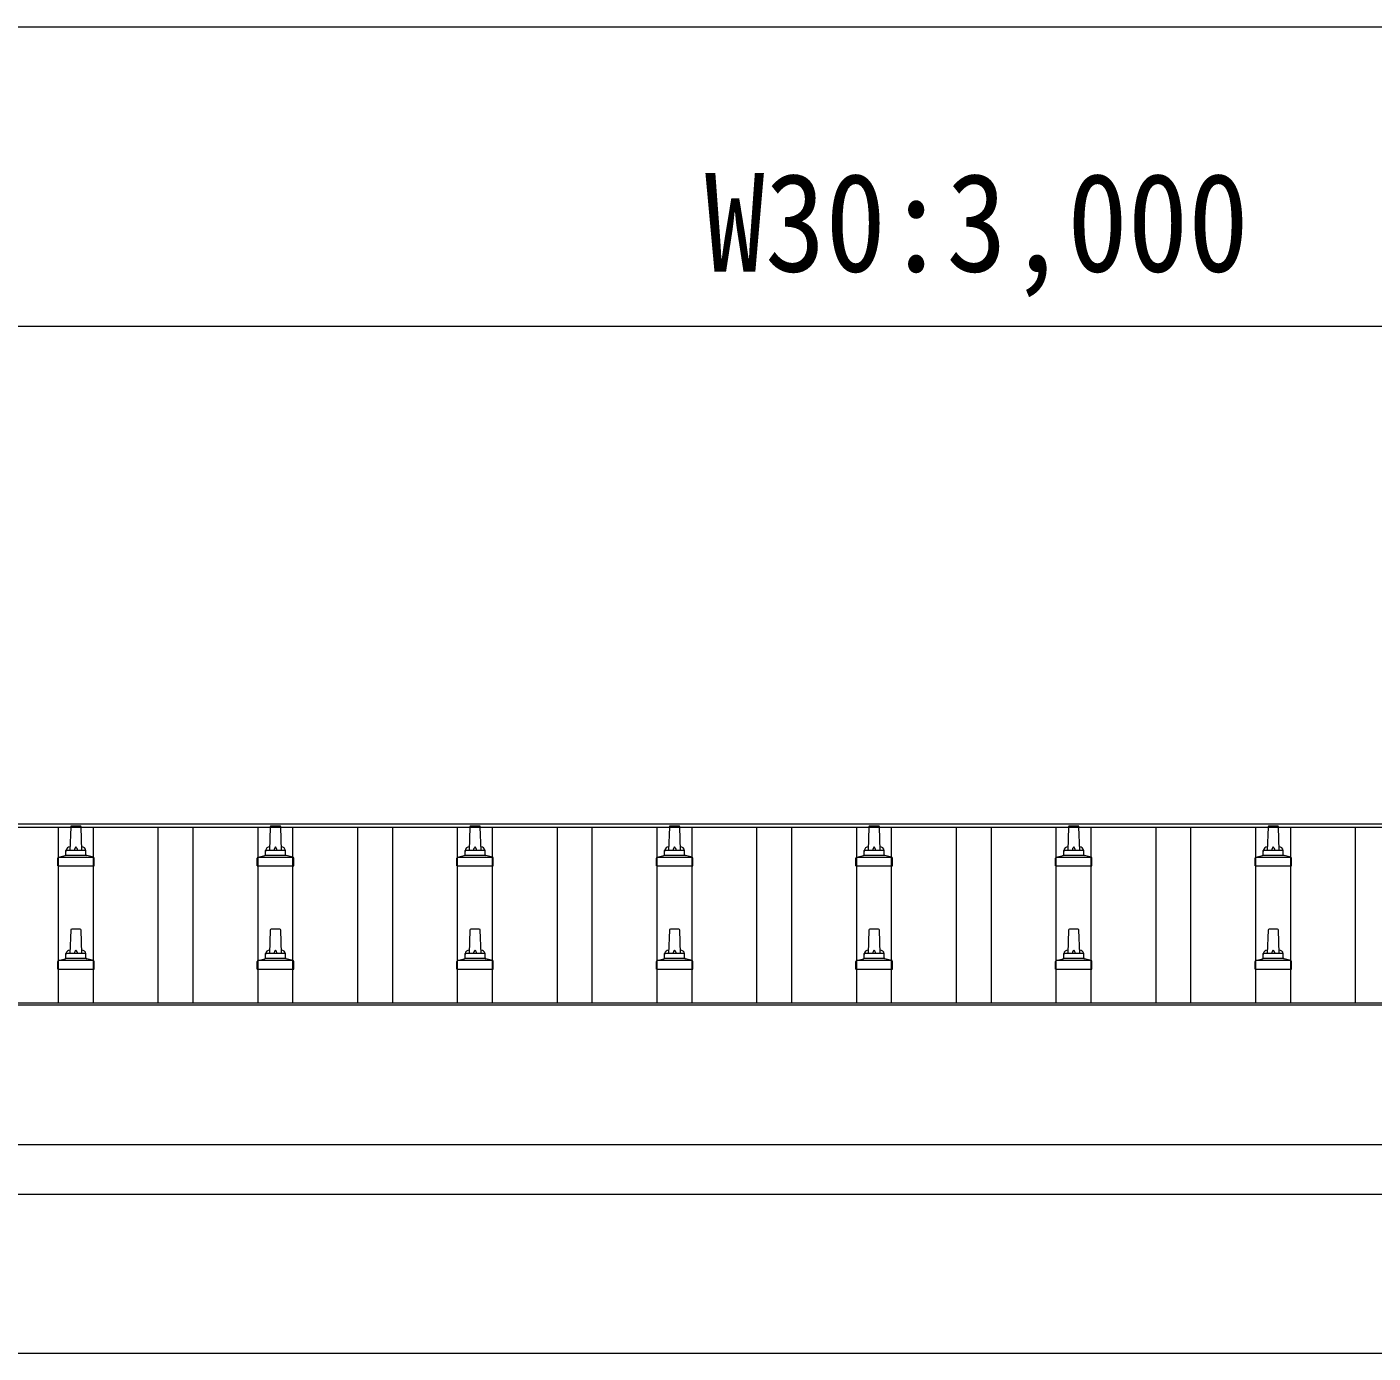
# Model space of a CAD drawing. Units: millimetres at full size, sheet at 1:50; details may follow other scales. Extents: x -14053 to 14053, y -9700 to 9700.
# Drawn here: x -5174 to -3824, y 3325 to 4654 of the extents above; entities that cross this region are included whole.
import ezdxf
from ezdxf.enums import TextEntityAlignment as Align

# ---------------------------------------------------------------- set-up
doc = ezdxf.new("R2010")
doc.units = ezdxf.units.MM
doc.header["$LTSCALE"] = 50
for name, color, linetype, lineweight in [('0-2_建具', 4, 'Continuous', 9), ('0-6_手摺', 5, 'Continuous', 5), ('E-8_ﾚｲﾔ232', 6, 'Continuous', 9)]:
    doc.layers.add(name, color=color, linetype=linetype, lineweight=lineweight)
doc.styles.add('ＭＳ ゴシック', font='')
doc.styles.get('ＭＳ ゴシック').set_extended_font_data('MS Gothic')

msp = doc.modelspace()

# ---------------------------------------------------------------- linework, layer by layer
at = {"layer": '0-2_建具'}
for p, q in [((-2701.46, 3851.41), (-5724.46, 3851.41)), ((-2701.46, 3855), (-5701.96, 3855)), ((-5141.96, 3675.39), (-5141.96, 3851.41)), ((-5106.96, 3675.39), (-5106.96, 3851.41)), ((-5041.96, 3675.39), (-5041.96, 3851.41)), ((-5006.96, 3675.39), (-5006.96, 3851.41)), ((-4941.96, 3675.39), (-4941.96, 3851.41)), ((-4906.96, 3675.39), (-4906.96, 3851.41)), ((-4841.96, 3675.39), (-4841.96, 3851.41)), ((-4806.96, 3675.39), (-4806.96, 3851.41)), ((-4741.96, 3675.39), (-4741.96, 3851.41)), ((-4706.96, 3675.39), (-4706.96, 3851.41)), ((-4641.96, 3675.39), (-4641.96, 3851.41)), ((-4606.96, 3675.39), (-4606.96, 3851.41)), ((-4541.96, 3675.39), (-4541.96, 3851.41)), ((-4506.96, 3675.39), (-4506.96, 3851.41)), ((-4441.96, 3675.39), (-4441.96, 3851.41)), ((-4406.96, 3675.39), (-4406.96, 3851.41)), ((-4341.96, 3675.39), (-4341.96, 3851.41)), ((-4306.96, 3675.39), (-4306.96, 3851.41)), ((-4241.96, 3675.39), (-4241.96, 3851.41)), ((-4206.96, 3675.39), (-4206.96, 3851.41)), ((-4141.96, 3675.39), (-4141.96, 3851.41)), ((-4106.96, 3675.39), (-4106.96, 3851.41)), ((-4041.96, 3675.39), (-4041.96, 3851.41)), ((-4006.96, 3675.39), (-4006.96, 3851.41)), ((-3941.96, 3675.39), (-3941.96, 3851.41)), ((-3906.96, 3675.39), (-3906.96, 3851.41)), ((-3841.96, 3675.39), (-3841.96, 3851.41)), ((-2703.46, 3673.5), (-5745.46, 3673.5)), ((-2703.46, 3675.39), (-5701.96, 3675.39)), ((-5701.96, 3533.61), (-2703.46, 3533.61)), ((-2703.46, 3483.79), (-5701.96, 3483.79)), ((-5709.46, 3324.69), (-2820.13, 3324.69))]:
    msp.add_line(p, q, dxfattribs=at)
at = {"layer": '0-6_手摺'}
for p, q in [((-5129.73, 3852), (-5130.46, 3828.48)), ((-5120.19, 3852.98), (-5128.73, 3852.98)), ((-5118.46, 3828.48), (-5119.19, 3852)), ((-4929.73, 3852), (-4930.46, 3828.48)), ((-4920.19, 3852.98), (-4928.73, 3852.98)), ((-4918.46, 3828.48), (-4919.19, 3852)), ((-4729.73, 3852), (-4730.46, 3828.48)), ((-4720.19, 3852.98), (-4728.73, 3852.98)), ((-4718.46, 3828.48), (-4719.19, 3852)), ((-4529.73, 3852), (-4530.46, 3828.48)), ((-4520.19, 3852.98), (-4528.73, 3852.98)), ((-4518.46, 3828.48), (-4519.19, 3852)), ((-4329.73, 3852), (-4330.46, 3828.48)), ((-4320.19, 3852.98), (-4328.73, 3852.98)), ((-4318.46, 3828.48), (-4319.19, 3852)), ((-4129.73, 3852), (-4130.46, 3828.48)), ((-4120.19, 3852.98), (-4128.73, 3852.98)), ((-4118.46, 3828.48), (-4119.19, 3852)), ((-3929.73, 3852), (-3930.46, 3828.48)), ((-3920.19, 3852.98), (-3928.73, 3852.98)), ((-3918.46, 3828.48), (-3919.19, 3852)), ((-5142.71, 3812.98), (-5142.71, 3820.69)), ((-5106.59, 3821.48), (-5142.33, 3821.48)), ((-5141.94, 3821.67), (-5135.22, 3823.3)), ((-5114.08, 3823.48), (-5134.84, 3823.48)), ((-5134.46, 3824.27), (-5134.46, 3828.48)), ((-5115.46, 3828.48), (-5133.46, 3828.48)), ((-5114.46, 3824.27), (-5114.46, 3828.48)), ((-5106.97, 3821.67), (-5113.69, 3823.3)), ((-5106.21, 3812.98), (-5106.21, 3820.69)), ((-4942.71, 3812.98), (-4942.71, 3820.69)), ((-4906.59, 3821.48), (-4942.33, 3821.48)), ((-4941.94, 3821.67), (-4935.22, 3823.3)), ((-4914.08, 3823.48), (-4934.84, 3823.48)), ((-4934.46, 3824.27), (-4934.46, 3828.48)), ((-4915.46, 3828.48), (-4933.46, 3828.48)), ((-4914.46, 3824.27), (-4914.46, 3828.48)), ((-4906.97, 3821.67), (-4913.69, 3823.3)), ((-4906.21, 3812.98), (-4906.21, 3820.69)), ((-4742.71, 3812.98), (-4742.71, 3820.69)), ((-4706.59, 3821.48), (-4742.33, 3821.48)), ((-4741.94, 3821.67), (-4735.22, 3823.3)), ((-4714.08, 3823.48), (-4734.84, 3823.48)), ((-4734.46, 3824.27), (-4734.46, 3828.48)), ((-4715.46, 3828.48), (-4733.46, 3828.48)), ((-4714.46, 3824.27), (-4714.46, 3828.48)), ((-4706.97, 3821.67), (-4713.69, 3823.3)), ((-4706.21, 3812.98), (-4706.21, 3820.69)), ((-4542.71, 3812.98), (-4542.71, 3820.69)), ((-4506.59, 3821.48), (-4542.33, 3821.48)), ((-4541.94, 3821.67), (-4535.22, 3823.3)), ((-4514.08, 3823.48), (-4534.84, 3823.48)), ((-4534.46, 3824.27), (-4534.46, 3828.48)), ((-4515.46, 3828.48), (-4533.46, 3828.48)), ((-4514.46, 3824.27), (-4514.46, 3828.48)), ((-4506.97, 3821.67), (-4513.69, 3823.3)), ((-4506.21, 3812.98), (-4506.21, 3820.69)), ((-4342.71, 3812.98), (-4342.71, 3820.69)), ((-4306.59, 3821.48), (-4342.33, 3821.48)), ((-4341.94, 3821.67), (-4335.22, 3823.3)), ((-4314.08, 3823.48), (-4334.84, 3823.48)), ((-4334.46, 3824.27), (-4334.46, 3828.48)), ((-4315.46, 3828.48), (-4333.46, 3828.48)), ((-4314.46, 3824.27), (-4314.46, 3828.48)), ((-4306.97, 3821.67), (-4313.69, 3823.3)), ((-4306.21, 3812.98), (-4306.21, 3820.69)), ((-4142.71, 3812.98), (-4142.71, 3820.69)), ((-4106.59, 3821.48), (-4142.33, 3821.48)), ((-4141.94, 3821.67), (-4135.22, 3823.3)), ((-4114.08, 3823.48), (-4134.84, 3823.48)), ((-4134.46, 3824.27), (-4134.46, 3828.48)), ((-4115.46, 3828.48), (-4133.46, 3828.48)), ((-4114.46, 3824.27), (-4114.46, 3828.48)), ((-4106.97, 3821.67), (-4113.69, 3823.3)), ((-4106.21, 3812.98), (-4106.21, 3820.69)), ((-3942.71, 3812.98), (-3942.71, 3820.69)), ((-3906.59, 3821.48), (-3942.33, 3821.48)), ((-3941.94, 3821.67), (-3935.22, 3823.3)), ((-3914.08, 3823.48), (-3934.84, 3823.48)), ((-3934.46, 3824.27), (-3934.46, 3828.48)), ((-3915.46, 3828.48), (-3933.46, 3828.48)), ((-3914.46, 3824.27), (-3914.46, 3828.48)), ((-3906.97, 3821.67), (-3913.69, 3823.3)), ((-3906.21, 3812.98), (-3906.21, 3820.69)), ((-5142.71, 3812.98), (-5106.21, 3812.98)), ((-4942.71, 3812.98), (-4906.21, 3812.98)), ((-4742.71, 3812.98), (-4706.21, 3812.98)), ((-4542.71, 3812.98), (-4506.21, 3812.98)), ((-4342.71, 3812.98), (-4306.21, 3812.98)), ((-4142.71, 3812.98), (-4106.21, 3812.98)), ((-3942.71, 3812.98), (-3906.21, 3812.98)), ((-5129.73, 3748.67), (-5130.46, 3725.15)), ((-5120.19, 3749.65), (-5128.73, 3749.65)), ((-5118.46, 3725.15), (-5119.19, 3748.67)), ((-4929.73, 3748.67), (-4930.46, 3725.15)), ((-4920.19, 3749.65), (-4928.73, 3749.65)), ((-4918.46, 3725.15), (-4919.19, 3748.67)), ((-4729.73, 3748.67), (-4730.46, 3725.15)), ((-4720.19, 3749.65), (-4728.73, 3749.65)), ((-4718.46, 3725.15), (-4719.19, 3748.67)), ((-4529.73, 3748.67), (-4530.46, 3725.15)), ((-4520.19, 3749.65), (-4528.73, 3749.65)), ((-4518.46, 3725.15), (-4519.19, 3748.67)), ((-4329.73, 3748.67), (-4330.46, 3725.15)), ((-4320.19, 3749.65), (-4328.73, 3749.65)), ((-4318.46, 3725.15), (-4319.19, 3748.67)), ((-4129.73, 3748.67), (-4130.46, 3725.15)), ((-4120.19, 3749.65), (-4128.73, 3749.65)), ((-4118.46, 3725.15), (-4119.19, 3748.67)), ((-3929.73, 3748.67), (-3930.46, 3725.15)), ((-3920.19, 3749.65), (-3928.73, 3749.65)), ((-3918.46, 3725.15), (-3919.19, 3748.67)), ((-5134.46, 3720.93), (-5134.46, 3725.15)), ((-5115.46, 3725.15), (-5133.46, 3725.15)), ((-5114.46, 3720.93), (-5114.46, 3725.15)), ((-4934.46, 3720.93), (-4934.46, 3725.15)), ((-4915.46, 3725.15), (-4933.46, 3725.15)), ((-4914.46, 3720.93), (-4914.46, 3725.15)), ((-4734.46, 3720.93), (-4734.46, 3725.15)), ((-4715.46, 3725.15), (-4733.46, 3725.15)), ((-4714.46, 3720.93), (-4714.46, 3725.15)), ((-4534.46, 3720.93), (-4534.46, 3725.15)), ((-4515.46, 3725.15), (-4533.46, 3725.15)), ((-4514.46, 3720.93), (-4514.46, 3725.15)), ((-4334.46, 3720.93), (-4334.46, 3725.15)), ((-4315.46, 3725.15), (-4333.46, 3725.15)), ((-4314.46, 3720.93), (-4314.46, 3725.15)), ((-4134.46, 3720.93), (-4134.46, 3725.15)), ((-4115.46, 3725.15), (-4133.46, 3725.15)), ((-4114.46, 3720.93), (-4114.46, 3725.15)), ((-3934.46, 3720.93), (-3934.46, 3725.15)), ((-3915.46, 3725.15), (-3933.46, 3725.15)), ((-3914.46, 3720.93), (-3914.46, 3725.15)), ((-5142.71, 3709.65), (-5142.71, 3717.36)), ((-5106.59, 3718.15), (-5142.33, 3718.15)), ((-5141.94, 3718.33), (-5135.22, 3719.96)), ((-5114.08, 3720.15), (-5134.84, 3720.15)), ((-5106.97, 3718.33), (-5113.69, 3719.96)), ((-5106.21, 3709.65), (-5106.21, 3717.36)), ((-4942.71, 3709.65), (-4942.71, 3717.36)), ((-4906.59, 3718.15), (-4942.33, 3718.15)), ((-4941.94, 3718.33), (-4935.22, 3719.96)), ((-4914.08, 3720.15), (-4934.84, 3720.15)), ((-4906.97, 3718.33), (-4913.69, 3719.96)), ((-4906.21, 3709.65), (-4906.21, 3717.36)), ((-4742.71, 3709.65), (-4742.71, 3717.36)), ((-4706.59, 3718.15), (-4742.33, 3718.15)), ((-4741.94, 3718.33), (-4735.22, 3719.96)), ((-4714.08, 3720.15), (-4734.84, 3720.15)), ((-4706.97, 3718.33), (-4713.69, 3719.96)), ((-4706.21, 3709.65), (-4706.21, 3717.36)), ((-4542.71, 3709.65), (-4542.71, 3717.36)), ((-4506.59, 3718.15), (-4542.33, 3718.15)), ((-4541.94, 3718.33), (-4535.22, 3719.96)), ((-4514.08, 3720.15), (-4534.84, 3720.15)), ((-4506.97, 3718.33), (-4513.69, 3719.96)), ((-4506.21, 3709.65), (-4506.21, 3717.36)), ((-4342.71, 3709.65), (-4342.71, 3717.36)), ((-4306.59, 3718.15), (-4342.33, 3718.15)), ((-4341.94, 3718.33), (-4335.22, 3719.96)), ((-4314.08, 3720.15), (-4334.84, 3720.15)), ((-4306.97, 3718.33), (-4313.69, 3719.96)), ((-4306.21, 3709.65), (-4306.21, 3717.36)), ((-4142.71, 3709.65), (-4142.71, 3717.36)), ((-4106.59, 3718.15), (-4142.33, 3718.15)), ((-4141.94, 3718.33), (-4135.22, 3719.96)), ((-4114.08, 3720.15), (-4134.84, 3720.15)), ((-4106.97, 3718.33), (-4113.69, 3719.96)), ((-4106.21, 3709.65), (-4106.21, 3717.36)), ((-3942.71, 3709.65), (-3942.71, 3717.36)), ((-3906.59, 3718.15), (-3942.33, 3718.15)), ((-3941.94, 3718.33), (-3935.22, 3719.96)), ((-3914.08, 3720.15), (-3934.84, 3720.15)), ((-3906.97, 3718.33), (-3913.69, 3719.96)), ((-3906.21, 3709.65), (-3906.21, 3717.36)), ((-5142.71, 3709.65), (-5106.21, 3709.65)), ((-4942.71, 3709.65), (-4906.21, 3709.65)), ((-4742.71, 3709.65), (-4706.21, 3709.65)), ((-4542.71, 3709.65), (-4506.21, 3709.65)), ((-4342.71, 3709.65), (-4306.21, 3709.65)), ((-4142.71, 3709.65), (-4106.21, 3709.65)), ((-3942.71, 3709.65), (-3906.21, 3709.65))]:
    msp.add_line(p, q, dxfattribs=at)
for centre, radius, start, end in [((-5128.73, 3851.98), 1, 90, 178.60509), ((-5120.19, 3851.98), 1, 1.39491, 90), ((-4928.73, 3851.98), 1, 90, 178.60509), ((-4920.19, 3851.98), 1, 1.39491, 90), ((-4728.73, 3851.98), 1, 90, 178.60509), ((-4720.19, 3851.98), 1, 1.39491, 90), ((-4528.73, 3851.98), 1, 90, 178.60509), ((-4520.19, 3851.98), 1, 1.39491, 90), ((-4328.73, 3851.98), 1, 90, 178.60509), ((-4320.19, 3851.98), 1, 1.39491, 90), ((-4128.73, 3851.98), 1, 90, 178.60509), ((-4120.19, 3851.98), 1, 1.39491, 90), ((-3928.73, 3851.98), 1, 90, 178.60509), ((-3920.19, 3851.98), 1, 1.39491, 90), ((-5130.37, 3827.85), 4.13, 90, 171.17633), ((-5121.13, 3828.48), 4.83, 133.60282, 180), ((-5127.79, 3828.48), 4.83, 0, 46.39718), ((-5118.54, 3827.85), 4.13, 8.82367, 90), ((-4930.37, 3827.85), 4.13, 90, 171.17633), ((-4921.13, 3828.48), 4.83, 133.60282, 180), ((-4927.79, 3828.48), 4.83, 0, 46.39718), ((-4918.54, 3827.85), 4.13, 8.82367, 90), ((-4730.37, 3827.85), 4.13, 90, 171.17633), ((-4721.13, 3828.48), 4.83, 133.60282, 180), ((-4727.79, 3828.48), 4.83, 0, 46.39718), ((-4718.54, 3827.85), 4.13, 8.82367, 90), ((-4530.37, 3827.85), 4.13, 90, 171.17633), ((-4521.13, 3828.48), 4.83, 133.60282, 180), ((-4527.79, 3828.48), 4.83, 0, 46.39718), ((-4518.54, 3827.85), 4.13, 8.82367, 90), ((-4330.37, 3827.85), 4.13, 90, 171.17633), ((-4321.13, 3828.48), 4.83, 133.60282, 180), ((-4327.79, 3828.48), 4.83, 0, 46.39718), ((-4318.54, 3827.85), 4.13, 8.82367, 90), ((-4130.37, 3827.85), 4.13, 90, 171.17633), ((-4121.13, 3828.48), 4.83, 133.60282, 180), ((-4127.79, 3828.48), 4.83, 0, 46.39718), ((-4118.54, 3827.85), 4.13, 8.82367, 90), ((-3930.37, 3827.85), 4.13, 90, 171.17633), ((-3921.13, 3828.48), 4.83, 133.60282, 180), ((-3927.79, 3828.48), 4.83, 0, 46.39718), ((-3918.54, 3827.85), 4.13, 8.82367, 90), ((-5141.71, 3820.69), 1, 103.62699, 180), ((-5135.46, 3824.27), 1, 283.62699, 0), ((-5133.46, 3827.48), 1, 90, 180), ((-5115.46, 3827.48), 1, 0, 90), ((-5113.46, 3824.27), 1, 180, 256.37301), ((-5107.21, 3820.69), 1, 0, 76.37301), ((-4941.71, 3820.69), 1, 103.62699, 180), ((-4935.46, 3824.27), 1, 283.62699, 0), ((-4933.46, 3827.48), 1, 90, 180), ((-4915.46, 3827.48), 1, 0, 90), ((-4913.46, 3824.27), 1, 180, 256.37301), ((-4907.21, 3820.69), 1, 0, 76.37301), ((-4741.71, 3820.69), 1, 103.62699, 180), ((-4735.46, 3824.27), 1, 283.62699, 0), ((-4733.46, 3827.48), 1, 90, 180), ((-4715.46, 3827.48), 1, 0, 90), ((-4713.46, 3824.27), 1, 180, 256.37301), ((-4707.21, 3820.69), 1, 0, 76.37301), ((-4541.71, 3820.69), 1, 103.62699, 180), ((-4535.46, 3824.27), 1, 283.62699, 0), ((-4533.46, 3827.48), 1, 90, 180), ((-4515.46, 3827.48), 1, 0, 90), ((-4513.46, 3824.27), 1, 180, 256.37301), ((-4507.21, 3820.69), 1, 0, 76.37301), ((-4341.71, 3820.69), 1, 103.62699, 180), ((-4335.46, 3824.27), 1, 283.62699, 0), ((-4333.46, 3827.48), 1, 90, 180), ((-4315.46, 3827.48), 1, 0, 90), ((-4313.46, 3824.27), 1, 180, 256.37301), ((-4307.21, 3820.69), 1, 0, 76.37301), ((-4141.71, 3820.69), 1, 103.62699, 180), ((-4135.46, 3824.27), 1, 283.62699, 0), ((-4133.46, 3827.48), 1, 90, 180), ((-4115.46, 3827.48), 1, 0, 90), ((-4113.46, 3824.27), 1, 180, 256.37301), ((-4107.21, 3820.69), 1, 0, 76.37301), ((-3941.71, 3820.69), 1, 103.62699, 180), ((-3935.46, 3824.27), 1, 283.62699, 0), ((-3933.46, 3827.48), 1, 90, 180), ((-3915.46, 3827.48), 1, 0, 90), ((-3913.46, 3824.27), 1, 180, 256.37301), ((-3907.21, 3820.69), 1, 0, 76.37301), ((-5128.73, 3748.65), 1, 90, 178.60509), ((-5120.19, 3748.65), 1, 1.39491, 90), ((-4928.73, 3748.65), 1, 90, 178.60509), ((-4920.19, 3748.65), 1, 1.39491, 90), ((-4728.73, 3748.65), 1, 90, 178.60509), ((-4720.19, 3748.65), 1, 1.39491, 90), ((-4528.73, 3748.65), 1, 90, 178.60509), ((-4520.19, 3748.65), 1, 1.39491, 90), ((-4328.73, 3748.65), 1, 90, 178.60509), ((-4320.19, 3748.65), 1, 1.39491, 90), ((-4128.73, 3748.65), 1, 90, 178.60509), ((-4120.19, 3748.65), 1, 1.39491, 90), ((-3928.73, 3748.65), 1, 90, 178.60509), ((-3920.19, 3748.65), 1, 1.39491, 90), ((-5130.37, 3724.51), 4.13, 90, 171.17633), ((-5133.46, 3724.15), 1, 90, 180), ((-5121.13, 3725.15), 4.83, 133.60282, 180), ((-5127.79, 3725.15), 4.83, 0, 46.39718), ((-5118.54, 3724.51), 4.13, 8.82367, 90), ((-5115.46, 3724.15), 1, 0, 90), ((-4930.37, 3724.51), 4.13, 90, 171.17633), ((-4933.46, 3724.15), 1, 90, 180), ((-4921.13, 3725.15), 4.83, 133.60282, 180), ((-4927.79, 3725.15), 4.83, 0, 46.39718), ((-4918.54, 3724.51), 4.13, 8.82367, 90), ((-4915.46, 3724.15), 1, 0, 90), ((-4730.37, 3724.51), 4.13, 90, 171.17633), ((-4733.46, 3724.15), 1, 90, 180), ((-4721.13, 3725.15), 4.83, 133.60282, 180), ((-4727.79, 3725.15), 4.83, 0, 46.39718), ((-4718.54, 3724.51), 4.13, 8.82367, 90), ((-4715.46, 3724.15), 1, 0, 90), ((-4530.37, 3724.51), 4.13, 90, 171.17633), ((-4533.46, 3724.15), 1, 90, 180), ((-4521.13, 3725.15), 4.83, 133.60282, 180), ((-4527.79, 3725.15), 4.83, 0, 46.39718), ((-4518.54, 3724.51), 4.13, 8.82367, 90), ((-4515.46, 3724.15), 1, 0, 90), ((-4330.37, 3724.51), 4.13, 90, 171.17633), ((-4333.46, 3724.15), 1, 90, 180), ((-4321.13, 3725.15), 4.83, 133.60282, 180), ((-4327.79, 3725.15), 4.83, 0, 46.39718), ((-4318.54, 3724.51), 4.13, 8.82367, 90), ((-4315.46, 3724.15), 1, 0, 90), ((-4130.37, 3724.51), 4.13, 90, 171.17633), ((-4133.46, 3724.15), 1, 90, 180), ((-4121.13, 3725.15), 4.83, 133.60282, 180), ((-4127.79, 3725.15), 4.83, 0, 46.39718), ((-4118.54, 3724.51), 4.13, 8.82367, 90), ((-4115.46, 3724.15), 1, 0, 90), ((-3930.37, 3724.51), 4.13, 90, 171.17633), ((-3933.46, 3724.15), 1, 90, 180), ((-3921.13, 3725.15), 4.83, 133.60282, 180), ((-3927.79, 3725.15), 4.83, 0, 46.39718), ((-3918.54, 3724.51), 4.13, 8.82367, 90), ((-3915.46, 3724.15), 1, 0, 90), ((-5141.71, 3717.36), 1, 103.62699, 180), ((-5135.46, 3720.93), 1, 283.62699, 0), ((-5113.46, 3720.93), 1, 180, 256.37301), ((-5107.21, 3717.36), 1, 0, 76.37301), ((-4941.71, 3717.36), 1, 103.62699, 180), ((-4935.46, 3720.93), 1, 283.62699, 0), ((-4913.46, 3720.93), 1, 180, 256.37301), ((-4907.21, 3717.36), 1, 0, 76.37301), ((-4741.71, 3717.36), 1, 103.62699, 180), ((-4735.46, 3720.93), 1, 283.62699, 0), ((-4713.46, 3720.93), 1, 180, 256.37301), ((-4707.21, 3717.36), 1, 0, 76.37301), ((-4541.71, 3717.36), 1, 103.62699, 180), ((-4535.46, 3720.93), 1, 283.62699, 0), ((-4513.46, 3720.93), 1, 180, 256.37301), ((-4507.21, 3717.36), 1, 0, 76.37301), ((-4341.71, 3717.36), 1, 103.62699, 180), ((-4335.46, 3720.93), 1, 283.62699, 0), ((-4313.46, 3720.93), 1, 180, 256.37301), ((-4307.21, 3717.36), 1, 0, 76.37301), ((-4141.71, 3717.36), 1, 103.62699, 180), ((-4135.46, 3720.93), 1, 283.62699, 0), ((-4113.46, 3720.93), 1, 180, 256.37301), ((-4107.21, 3717.36), 1, 0, 76.37301), ((-3941.71, 3717.36), 1, 103.62699, 180), ((-3935.46, 3720.93), 1, 283.62699, 0), ((-3913.46, 3720.93), 1, 180, 256.37301), ((-3907.21, 3717.36), 1, 0, 76.37301)]:
    msp.add_arc(centre, radius, start, end, dxfattribs=at)
at = {"layer": 'E-8_ﾚｲﾔ232'}
msp.add_line((-5724.46, 4354), (-2724.46, 4354), dxfattribs=at)
msp.add_lwpolyline([(-11176.46, 4654), (-2672.46, 4654), (-2672.46, 4054)], dxfattribs=at)

# ---------------------------------------------------------------- texts
at = {"layer": 'E-8_ﾚｲﾔ232', "color": 7, "style": 'ＭＳ ゴシック', "width": 0.9}
msp.add_text('W30:3,000', height=98.97, dxfattribs=at).set_placement((-4494.46, 4379), align=Align.BOTTOM_LEFT)

doc.saveas('drawing.dxf')
